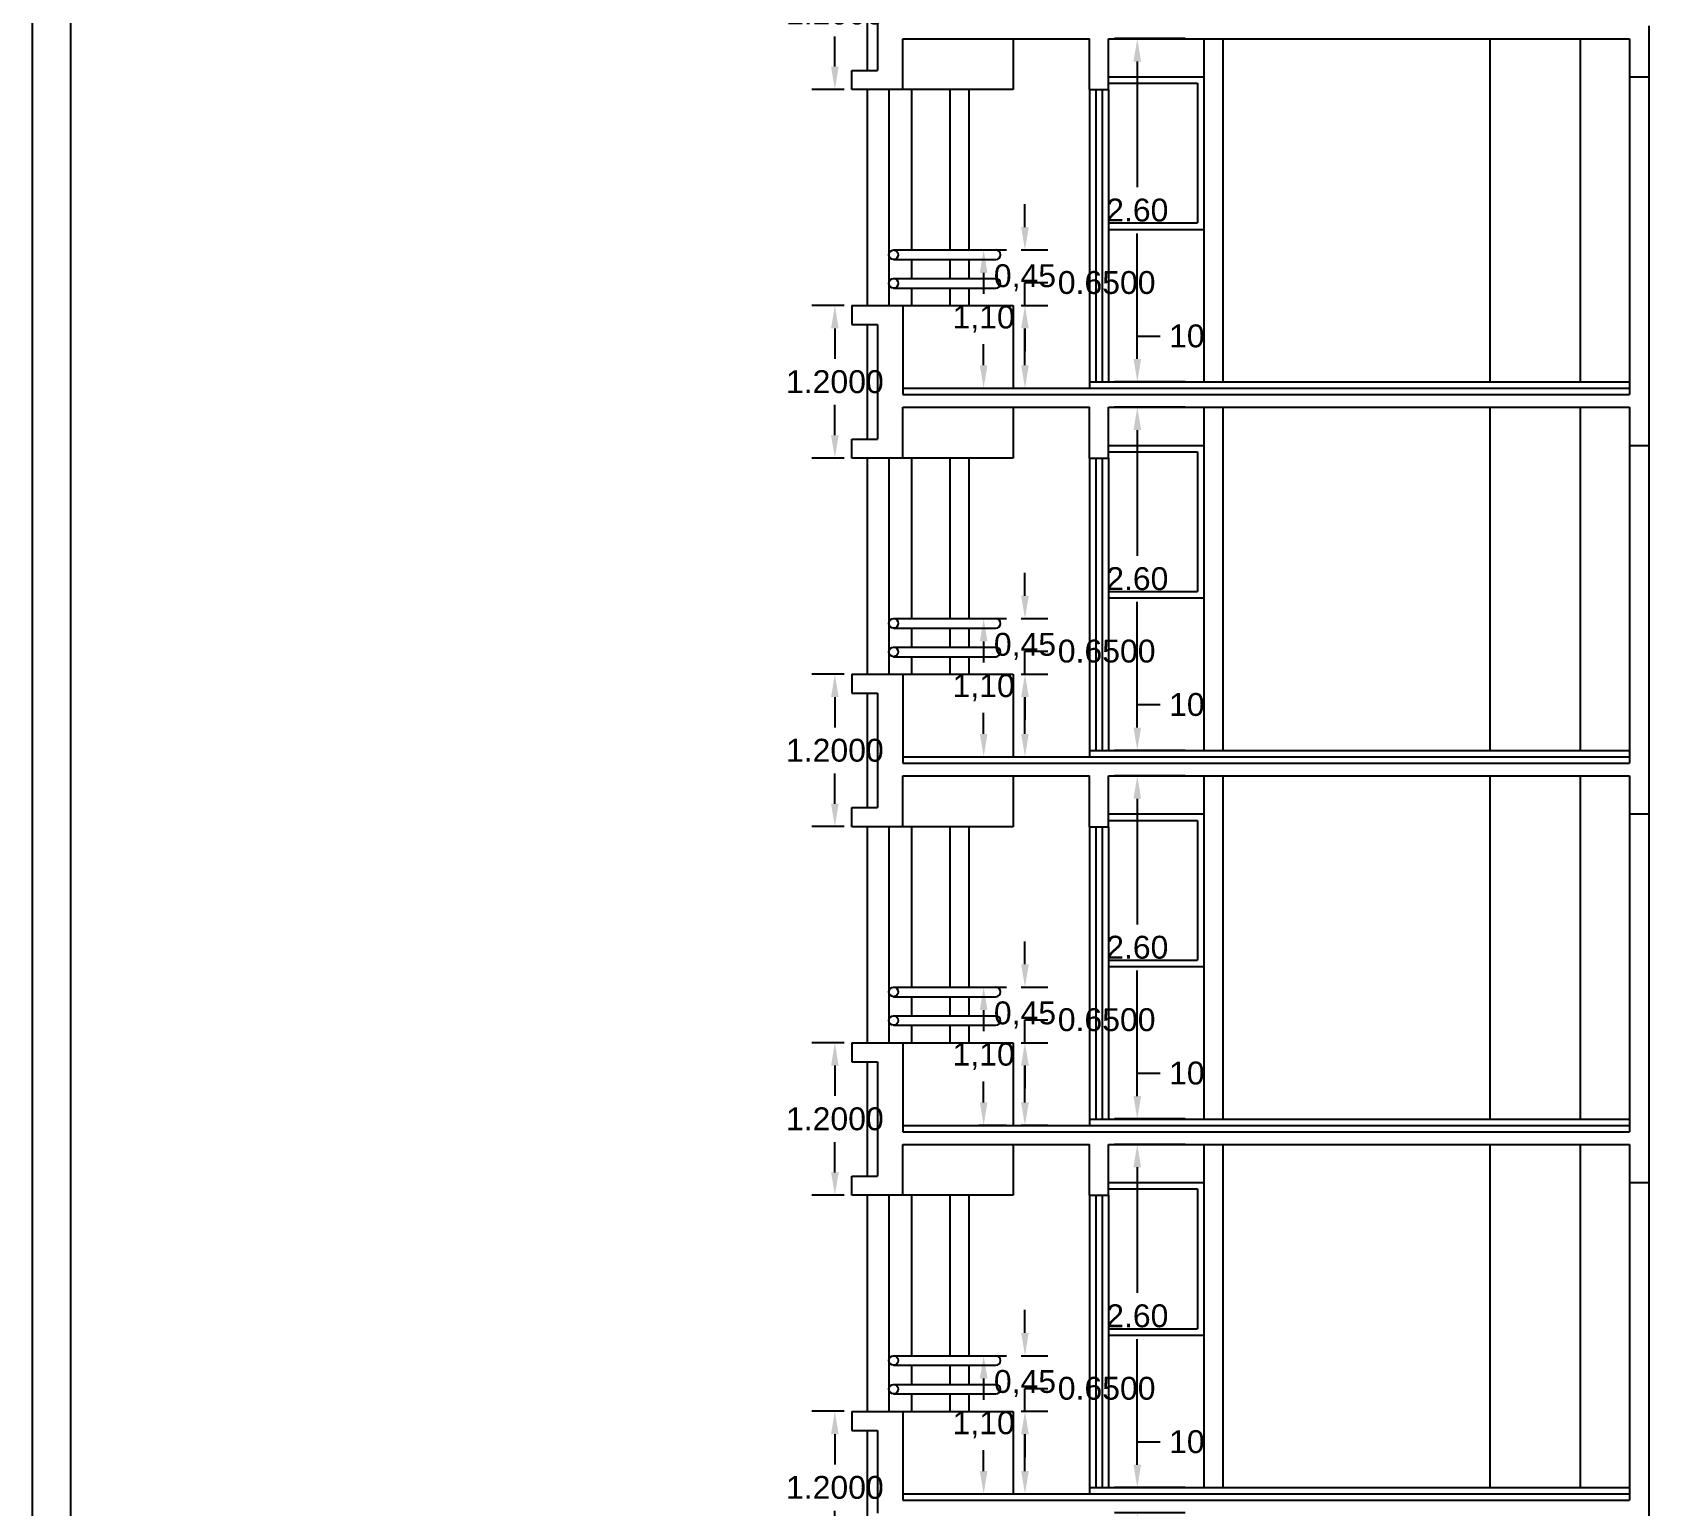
# Model space of a CAD drawing. Header units: millimetres. Extents: x 2200 to 2403, y 2380 to 2511.
# Drawn here: x 2285.21 to 2297.93, y 2475.02 to 2486.62 of the extents above; entities that cross this region are included whole.
import ezdxf

# ---------------------------------------------------------------- set-up
doc = ezdxf.new("R2010")
doc.units = ezdxf.units.MM
doc.styles.get("Standard").update_dxf_attribs({"font": 'arial.ttf'})
doc.dimstyles.get("Standard").update_dxf_attribs({"dimtxt": 0.18, "dimasz": 0.18, "dimexe": 0.18, "dimexo": 0.0625, "dimgap": 0.09, "dimtad": 0, "dimtih": 1, "dimtoh": 1, "dimdec": 4, "dimzin": 0, "dimdsep": 46, "dimtxsty": 'Standard', "dimcen": 0.09, "dimadec": 0, "dimazin": 0, "dimtfac": 1, "dimtdec": 4, "dimtofl": 0, "dimtmove": 0, "dimatfit": 3, "dimfxl": 1, "dimtolj": 1, "dimtzin": 0, "dimarcsym": 0})

# ---------------------------------------------------------------- blocks, each defined once
blk = doc.blocks.new('*D815')
at = {"color": 0, "lineweight": -2, "transparency": 16777216}
for p, q in [((2294.276, 2477.868), (2293.729, 2477.868)), ((2293.909, 2477.688), (2293.909, 2476.699)), ((2293.909, 2475.348), (2293.909, 2476.336)), ((2294.276, 2475.168), (2293.729, 2475.168))]:
    blk.add_line(p, q, dxfattribs=at)
at = {"color": 0, "transparency": 16777216}
for points in [[(2293.879, 2477.688), (2293.939, 2477.688), (2293.909, 2477.868)], [(2293.879, 2475.348), (2293.939, 2475.348), (2293.909, 2475.168)]]:
    blk.add_solid(points, dxfattribs=at)
at = {"layer": 'DEFPOINTS', "color": 0, "transparency": 16777216}
for p in [(2293.909, 2477.868), (2294.338, 2477.868), (2294.338, 2475.168)]:
    blk.add_point(p, dxfattribs=at)
at = {"color": 0, "transparency": 16777216, "insert": (2293.909, 2476.518), "char_height": 0.18, "attachment_point": 5}
blk.add_mtext('\\A1;2.60', dxfattribs=at)
blk = doc.blocks.new('*D816')
at = {"color": 0, "lineweight": -2, "transparency": 16777216}
for p, q in [((2293.909, 2475.348), (2293.909, 2475.528)), ((2293.909, 2475.528), (2294.089, 2475.528)), ((2294.285, 2475.168), (2293.729, 2475.168)), ((2294.285, 2474.968), (2293.729, 2474.968)), ((2293.909, 2474.788), (2293.909, 2474.608))]:
    blk.add_line(p, q, dxfattribs=at)
at = {"color": 0, "transparency": 16777216}
for points in [[(2293.879, 2475.348), (2293.939, 2475.348), (2293.909, 2475.168)], [(2293.879, 2474.788), (2293.939, 2474.788), (2293.909, 2474.968)]]:
    blk.add_solid(points, dxfattribs=at)
at = {"layer": 'DEFPOINTS', "color": 0, "transparency": 16777216}
for p in [(2293.909, 2475.168), (2294.347, 2475.168), (2294.347, 2474.968)]:
    blk.add_point(p, dxfattribs=at)
at = {"color": 0, "transparency": 16777216, "insert": (2294.299, 2475.528), "char_height": 0.18, "attachment_point": 5}
blk.add_mtext('\\A1;10', dxfattribs=at)
blk = doc.blocks.new('*D817')
at = {"color": 0, "lineweight": -2, "transparency": 16777216}
for p, q in [((2294.276, 2480.768), (2293.729, 2480.768)), ((2293.909, 2480.588), (2293.909, 2479.599)), ((2293.909, 2478.248), (2293.909, 2479.236)), ((2294.276, 2478.068), (2293.729, 2478.068))]:
    blk.add_line(p, q, dxfattribs=at)
at = {"color": 0, "transparency": 16777216}
for points in [[(2293.879, 2480.588), (2293.939, 2480.588), (2293.909, 2480.768)], [(2293.879, 2478.248), (2293.939, 2478.248), (2293.909, 2478.068)]]:
    blk.add_solid(points, dxfattribs=at)
at = {"layer": 'DEFPOINTS', "color": 0, "transparency": 16777216}
for p in [(2293.909, 2480.768), (2294.338, 2480.768), (2294.338, 2478.068)]:
    blk.add_point(p, dxfattribs=at)
at = {"color": 0, "transparency": 16777216, "insert": (2293.909, 2479.418), "char_height": 0.18, "attachment_point": 5}
blk.add_mtext('\\A1;2.60', dxfattribs=at)
blk = doc.blocks.new('*D818')
at = {"color": 0, "lineweight": -2, "transparency": 16777216}
for p, q in [((2293.909, 2478.248), (2293.909, 2478.428)), ((2293.909, 2478.428), (2294.089, 2478.428)), ((2294.285, 2478.068), (2293.729, 2478.068)), ((2294.285, 2477.868), (2293.729, 2477.868)), ((2293.909, 2477.688), (2293.909, 2477.508))]:
    blk.add_line(p, q, dxfattribs=at)
at = {"color": 0, "transparency": 16777216}
for points in [[(2293.879, 2478.248), (2293.939, 2478.248), (2293.909, 2478.068)], [(2293.879, 2477.688), (2293.939, 2477.688), (2293.909, 2477.868)]]:
    blk.add_solid(points, dxfattribs=at)
at = {"layer": 'DEFPOINTS', "color": 0, "transparency": 16777216}
for p in [(2293.909, 2478.068), (2294.347, 2478.068), (2294.347, 2477.868)]:
    blk.add_point(p, dxfattribs=at)
at = {"color": 0, "transparency": 16777216, "insert": (2294.299, 2478.428), "char_height": 0.18, "attachment_point": 5}
blk.add_mtext('\\A1;10', dxfattribs=at)
blk = doc.blocks.new('*D819')
at = {"color": 0, "lineweight": -2, "transparency": 16777216}
for p, q in [((2294.276, 2483.668), (2293.729, 2483.668)), ((2293.909, 2483.488), (2293.909, 2482.499)), ((2293.909, 2481.148), (2293.909, 2482.136)), ((2294.276, 2480.968), (2293.729, 2480.968))]:
    blk.add_line(p, q, dxfattribs=at)
at = {"color": 0, "transparency": 16777216}
for points in [[(2293.879, 2483.488), (2293.939, 2483.488), (2293.909, 2483.668)], [(2293.879, 2481.148), (2293.939, 2481.148), (2293.909, 2480.968)]]:
    blk.add_solid(points, dxfattribs=at)
at = {"layer": 'DEFPOINTS', "color": 0, "transparency": 16777216}
for p in [(2293.909, 2483.668), (2294.338, 2483.668), (2294.338, 2480.968)]:
    blk.add_point(p, dxfattribs=at)
at = {"color": 0, "transparency": 16777216, "insert": (2293.909, 2482.318), "char_height": 0.18, "attachment_point": 5}
blk.add_mtext('\\A1;2.60', dxfattribs=at)
blk = doc.blocks.new('*D820')
at = {"color": 0, "lineweight": -2, "transparency": 16777216}
for p, q in [((2293.909, 2481.148), (2293.909, 2481.328)), ((2293.909, 2481.328), (2294.089, 2481.328)), ((2294.285, 2480.968), (2293.729, 2480.968)), ((2294.285, 2480.768), (2293.729, 2480.768)), ((2293.909, 2480.588), (2293.909, 2480.408))]:
    blk.add_line(p, q, dxfattribs=at)
at = {"color": 0, "transparency": 16777216}
for points in [[(2293.879, 2481.148), (2293.939, 2481.148), (2293.909, 2480.968)], [(2293.879, 2480.588), (2293.939, 2480.588), (2293.909, 2480.768)]]:
    blk.add_solid(points, dxfattribs=at)
at = {"layer": 'DEFPOINTS', "color": 0, "transparency": 16777216}
for p in [(2293.909, 2480.968), (2294.347, 2480.968), (2294.347, 2480.768)]:
    blk.add_point(p, dxfattribs=at)
at = {"color": 0, "transparency": 16777216, "insert": (2294.299, 2481.328), "char_height": 0.18, "attachment_point": 5}
blk.add_mtext('\\A1;10', dxfattribs=at)
blk = doc.blocks.new('*D821')
at = {"color": 0, "lineweight": -2, "transparency": 16777216}
for p, q in [((2294.276, 2486.568), (2293.729, 2486.568)), ((2293.909, 2486.388), (2293.909, 2485.399)), ((2293.909, 2484.048), (2293.909, 2485.036)), ((2294.276, 2483.868), (2293.729, 2483.868))]:
    blk.add_line(p, q, dxfattribs=at)
at = {"color": 0, "transparency": 16777216}
for points in [[(2293.879, 2486.388), (2293.939, 2486.388), (2293.909, 2486.568)], [(2293.879, 2484.048), (2293.939, 2484.048), (2293.909, 2483.868)]]:
    blk.add_solid(points, dxfattribs=at)
at = {"layer": 'DEFPOINTS', "color": 0, "transparency": 16777216}
for p in [(2293.909, 2486.568), (2294.338, 2486.568), (2294.338, 2483.868)]:
    blk.add_point(p, dxfattribs=at)
at = {"color": 0, "transparency": 16777216, "insert": (2293.909, 2485.218), "char_height": 0.18, "attachment_point": 5}
blk.add_mtext('\\A1;2.60', dxfattribs=at)
blk = doc.blocks.new('*D822')
at = {"color": 0, "lineweight": -2, "transparency": 16777216}
for p, q in [((2293.909, 2484.048), (2293.909, 2484.228)), ((2293.909, 2484.228), (2294.089, 2484.228)), ((2294.285, 2483.868), (2293.729, 2483.868)), ((2294.285, 2483.668), (2293.729, 2483.668)), ((2293.909, 2483.488), (2293.909, 2483.308))]:
    blk.add_line(p, q, dxfattribs=at)
at = {"color": 0, "transparency": 16777216}
for points in [[(2293.879, 2484.048), (2293.939, 2484.048), (2293.909, 2483.868)], [(2293.879, 2483.488), (2293.939, 2483.488), (2293.909, 2483.668)]]:
    blk.add_solid(points, dxfattribs=at)
at = {"layer": 'DEFPOINTS', "color": 0, "transparency": 16777216}
for p in [(2293.909, 2483.868), (2294.347, 2483.868), (2294.347, 2483.668)]:
    blk.add_point(p, dxfattribs=at)
at = {"color": 0, "transparency": 16777216, "insert": (2294.299, 2484.228), "char_height": 0.18, "attachment_point": 5}
blk.add_mtext('\\A1;10', dxfattribs=at)
blk = doc.blocks.new('*D787')
at = {"color": 0, "lineweight": -2, "transparency": 16777216}
for p, q in [((2293.909, 2486.948), (2293.909, 2487.128)), ((2293.909, 2487.128), (2294.089, 2487.128)), ((2294.285, 2486.768), (2293.729, 2486.768)), ((2294.285, 2486.568), (2293.729, 2486.568)), ((2293.909, 2486.388), (2293.909, 2486.208))]:
    blk.add_line(p, q, dxfattribs=at)
at = {"color": 0, "transparency": 16777216}
for points in [[(2293.879, 2486.948), (2293.939, 2486.948), (2293.909, 2486.768)], [(2293.879, 2486.388), (2293.939, 2486.388), (2293.909, 2486.568)]]:
    blk.add_solid(points, dxfattribs=at)
at = {"layer": 'DEFPOINTS', "color": 0, "transparency": 16777216}
for p in [(2293.909, 2486.768), (2294.347, 2486.768), (2294.347, 2486.568)]:
    blk.add_point(p, dxfattribs=at)
at = {"color": 0, "transparency": 16777216, "insert": (2294.299, 2487.128), "char_height": 0.18, "attachment_point": 5}
blk.add_mtext('\\A1;10', dxfattribs=at)
blk = doc.blocks.new('*D842')
at = {"color": 0, "lineweight": -2, "transparency": 16777216}
for p, q in [((2292.661, 2476.205), (2292.88, 2476.205)), ((2292.7, 2476.025), (2292.7, 2475.859)), ((2292.7, 2475.298), (2292.7, 2475.463)), ((2292.661, 2475.118), (2292.88, 2475.118))]:
    blk.add_line(p, q, dxfattribs=at)
at = {"color": 0, "transparency": 16777216}
for points in [[(2292.67, 2476.025), (2292.73, 2476.025), (2292.7, 2476.205)], [(2292.67, 2475.298), (2292.73, 2475.298), (2292.7, 2475.118)]]:
    blk.add_solid(points, dxfattribs=at)
at = {"layer": 'DEFPOINTS', "color": 0, "transparency": 16777216}
for p in [(2292.599, 2476.205), (2292.7, 2476.205), (2292.599, 2475.118)]:
    blk.add_point(p, dxfattribs=at)
at = {"color": 0, "transparency": 16777216, "insert": (2292.7, 2475.661), "char_height": 0.18, "attachment_point": 5}
blk.add_mtext('\\A1;1,10', dxfattribs=at)
blk = doc.blocks.new('*D843')
at = {"color": 0, "lineweight": -2, "transparency": 16777216}
for p, q in [((2293.025, 2476.385), (2293.025, 2476.565)), ((2292.996, 2476.205), (2293.205, 2476.205)), ((2292.996, 2475.768), (2293.205, 2475.768)), ((2293.025, 2475.588), (2293.025, 2475.408))]:
    blk.add_line(p, q, dxfattribs=at)
at = {"color": 0, "transparency": 16777216}
for points in [[(2292.995, 2476.385), (2293.055, 2476.385), (2293.025, 2476.205)], [(2292.995, 2475.588), (2293.055, 2475.588), (2293.025, 2475.768)]]:
    blk.add_solid(points, dxfattribs=at)
at = {"layer": 'DEFPOINTS', "color": 0, "transparency": 16777216}
for p in [(2292.933, 2476.205), (2293.025, 2476.205), (2292.933, 2475.768)]:
    blk.add_point(p, dxfattribs=at)
at = {"color": 0, "transparency": 16777216, "insert": (2293.025, 2475.986), "char_height": 0.18, "attachment_point": 5}
blk.add_mtext('\\A1;0,45', dxfattribs=at)
blk = doc.blocks.new('*D844')
at = {"color": 0, "lineweight": -2, "transparency": 16777216}
for p, q in [((2293.025, 2475.768), (2293.025, 2475.948)), ((2293.025, 2475.948), (2293.205, 2475.948)), ((2292.996, 2475.768), (2293.205, 2475.768)), ((2293.025, 2475.298), (2293.025, 2475.588)), ((2292.996, 2475.118), (2293.205, 2475.118))]:
    blk.add_line(p, q, dxfattribs=at)
at = {"color": 0, "transparency": 16777216}
for points in [[(2292.995, 2475.588), (2293.055, 2475.588), (2293.025, 2475.768)], [(2292.995, 2475.298), (2293.055, 2475.298), (2293.025, 2475.118)]]:
    blk.add_solid(points, dxfattribs=at)
at = {"layer": 'DEFPOINTS', "color": 0, "transparency": 16777216}
for p in [(2292.933, 2475.768), (2293.025, 2475.768), (2292.933, 2475.118)]:
    blk.add_point(p, dxfattribs=at)
at = {"color": 0, "transparency": 16777216, "insert": (2293.668, 2475.948), "char_height": 0.18, "attachment_point": 5}
blk.add_mtext('\\A1;0.6500', dxfattribs=at)
blk = doc.blocks.new('*D845')
at = {"color": 0, "lineweight": -2, "transparency": 16777216}
for p, q in [((2291.601, 2475.768), (2291.349, 2475.768)), ((2291.529, 2475.588), (2291.529, 2475.349)), ((2291.529, 2474.748), (2291.529, 2474.986)), ((2291.601, 2474.568), (2291.349, 2474.568))]:
    blk.add_line(p, q, dxfattribs=at)
at = {"color": 0, "transparency": 16777216}
for points in [[(2291.499, 2475.588), (2291.559, 2475.588), (2291.529, 2475.768)], [(2291.499, 2474.748), (2291.559, 2474.748), (2291.529, 2474.568)]]:
    blk.add_solid(points, dxfattribs=at)
at = {"layer": 'DEFPOINTS', "color": 0, "transparency": 16777216}
for p in [(2291.529, 2475.768), (2291.663, 2475.768), (2291.663, 2474.568)]:
    blk.add_point(p, dxfattribs=at)
at = {"color": 0, "transparency": 16777216, "insert": (2291.529, 2475.168), "char_height": 0.18, "attachment_point": 5}
blk.add_mtext('\\A1;1.2000', dxfattribs=at)
blk = doc.blocks.new('*D846')
at = {"color": 0, "lineweight": -2, "transparency": 16777216}
for p, q in [((2292.661, 2479.105), (2292.88, 2479.105)), ((2292.7, 2478.925), (2292.7, 2478.759)), ((2292.7, 2478.198), (2292.7, 2478.363)), ((2292.661, 2478.018), (2292.88, 2478.018))]:
    blk.add_line(p, q, dxfattribs=at)
at = {"color": 0, "transparency": 16777216}
for points in [[(2292.67, 2478.925), (2292.73, 2478.925), (2292.7, 2479.105)], [(2292.67, 2478.198), (2292.73, 2478.198), (2292.7, 2478.018)]]:
    blk.add_solid(points, dxfattribs=at)
at = {"layer": 'DEFPOINTS', "color": 0, "transparency": 16777216}
for p in [(2292.599, 2479.105), (2292.7, 2479.105), (2292.599, 2478.018)]:
    blk.add_point(p, dxfattribs=at)
at = {"color": 0, "transparency": 16777216, "insert": (2292.7, 2478.561), "char_height": 0.18, "attachment_point": 5}
blk.add_mtext('\\A1;1,10', dxfattribs=at)
blk = doc.blocks.new('*D847')
at = {"color": 0, "lineweight": -2, "transparency": 16777216}
for p, q in [((2293.025, 2479.285), (2293.025, 2479.465)), ((2292.996, 2479.105), (2293.205, 2479.105)), ((2292.996, 2478.668), (2293.205, 2478.668)), ((2293.025, 2478.488), (2293.025, 2478.308))]:
    blk.add_line(p, q, dxfattribs=at)
at = {"color": 0, "transparency": 16777216}
for points in [[(2292.995, 2479.285), (2293.055, 2479.285), (2293.025, 2479.105)], [(2292.995, 2478.488), (2293.055, 2478.488), (2293.025, 2478.668)]]:
    blk.add_solid(points, dxfattribs=at)
at = {"layer": 'DEFPOINTS', "color": 0, "transparency": 16777216}
for p in [(2292.933, 2479.105), (2293.025, 2479.105), (2292.933, 2478.668)]:
    blk.add_point(p, dxfattribs=at)
at = {"color": 0, "transparency": 16777216, "insert": (2293.025, 2478.886), "char_height": 0.18, "attachment_point": 5}
blk.add_mtext('\\A1;0,45', dxfattribs=at)
blk = doc.blocks.new('*D848')
at = {"color": 0, "lineweight": -2, "transparency": 16777216}
for p, q in [((2293.025, 2478.668), (2293.025, 2478.848)), ((2293.025, 2478.848), (2293.205, 2478.848)), ((2292.996, 2478.668), (2293.205, 2478.668)), ((2293.025, 2478.198), (2293.025, 2478.488)), ((2292.996, 2478.018), (2293.205, 2478.018))]:
    blk.add_line(p, q, dxfattribs=at)
at = {"color": 0, "transparency": 16777216}
for points in [[(2292.995, 2478.488), (2293.055, 2478.488), (2293.025, 2478.668)], [(2292.995, 2478.198), (2293.055, 2478.198), (2293.025, 2478.018)]]:
    blk.add_solid(points, dxfattribs=at)
at = {"layer": 'DEFPOINTS', "color": 0, "transparency": 16777216}
for p in [(2292.933, 2478.668), (2293.025, 2478.668), (2292.933, 2478.018)]:
    blk.add_point(p, dxfattribs=at)
at = {"color": 0, "transparency": 16777216, "insert": (2293.668, 2478.848), "char_height": 0.18, "attachment_point": 5}
blk.add_mtext('\\A1;0.6500', dxfattribs=at)
blk = doc.blocks.new('*D823')
at = {"color": 0, "lineweight": -2, "transparency": 16777216}
for p, q in [((2291.601, 2478.668), (2291.349, 2478.668)), ((2291.529, 2478.488), (2291.529, 2478.249)), ((2291.529, 2477.648), (2291.529, 2477.886)), ((2291.601, 2477.468), (2291.349, 2477.468))]:
    blk.add_line(p, q, dxfattribs=at)
at = {"color": 0, "transparency": 16777216}
for points in [[(2291.499, 2478.488), (2291.559, 2478.488), (2291.529, 2478.668)], [(2291.499, 2477.648), (2291.559, 2477.648), (2291.529, 2477.468)]]:
    blk.add_solid(points, dxfattribs=at)
at = {"layer": 'DEFPOINTS', "color": 0, "transparency": 16777216}
for p in [(2291.529, 2478.668), (2291.663, 2478.668), (2291.663, 2477.468)]:
    blk.add_point(p, dxfattribs=at)
at = {"color": 0, "transparency": 16777216, "insert": (2291.529, 2478.068), "char_height": 0.18, "attachment_point": 5}
blk.add_mtext('\\A1;1.2000', dxfattribs=at)
blk = doc.blocks.new('*D824')
at = {"color": 0, "lineweight": -2, "transparency": 16777216}
for p, q in [((2292.661, 2482.005), (2292.88, 2482.005)), ((2292.7, 2481.825), (2292.7, 2481.659)), ((2292.7, 2481.098), (2292.7, 2481.263)), ((2292.661, 2480.918), (2292.88, 2480.918))]:
    blk.add_line(p, q, dxfattribs=at)
at = {"color": 0, "transparency": 16777216}
for points in [[(2292.67, 2481.825), (2292.73, 2481.825), (2292.7, 2482.005)], [(2292.67, 2481.098), (2292.73, 2481.098), (2292.7, 2480.918)]]:
    blk.add_solid(points, dxfattribs=at)
at = {"layer": 'DEFPOINTS', "color": 0, "transparency": 16777216}
for p in [(2292.599, 2482.005), (2292.7, 2482.005), (2292.599, 2480.918)]:
    blk.add_point(p, dxfattribs=at)
at = {"color": 0, "transparency": 16777216, "insert": (2292.7, 2481.461), "char_height": 0.18, "attachment_point": 5}
blk.add_mtext('\\A1;1,10', dxfattribs=at)
blk = doc.blocks.new('*D825')
at = {"color": 0, "lineweight": -2, "transparency": 16777216}
for p, q in [((2293.025, 2482.185), (2293.025, 2482.365)), ((2292.996, 2482.005), (2293.205, 2482.005)), ((2292.996, 2481.568), (2293.205, 2481.568)), ((2293.025, 2481.388), (2293.025, 2481.208))]:
    blk.add_line(p, q, dxfattribs=at)
at = {"color": 0, "transparency": 16777216}
for points in [[(2292.995, 2482.185), (2293.055, 2482.185), (2293.025, 2482.005)], [(2292.995, 2481.388), (2293.055, 2481.388), (2293.025, 2481.568)]]:
    blk.add_solid(points, dxfattribs=at)
at = {"layer": 'DEFPOINTS', "color": 0, "transparency": 16777216}
for p in [(2292.933, 2482.005), (2293.025, 2482.005), (2292.933, 2481.568)]:
    blk.add_point(p, dxfattribs=at)
at = {"color": 0, "transparency": 16777216, "insert": (2293.025, 2481.786), "char_height": 0.18, "attachment_point": 5}
blk.add_mtext('\\A1;0,45', dxfattribs=at)
blk = doc.blocks.new('*D826')
at = {"color": 0, "lineweight": -2, "transparency": 16777216}
for p, q in [((2293.025, 2481.568), (2293.025, 2481.748)), ((2293.025, 2481.748), (2293.205, 2481.748)), ((2292.996, 2481.568), (2293.205, 2481.568)), ((2293.025, 2481.098), (2293.025, 2481.388)), ((2292.996, 2480.918), (2293.205, 2480.918))]:
    blk.add_line(p, q, dxfattribs=at)
at = {"color": 0, "transparency": 16777216}
for points in [[(2292.995, 2481.388), (2293.055, 2481.388), (2293.025, 2481.568)], [(2292.995, 2481.098), (2293.055, 2481.098), (2293.025, 2480.918)]]:
    blk.add_solid(points, dxfattribs=at)
at = {"layer": 'DEFPOINTS', "color": 0, "transparency": 16777216}
for p in [(2292.933, 2481.568), (2293.025, 2481.568), (2292.933, 2480.918)]:
    blk.add_point(p, dxfattribs=at)
at = {"color": 0, "transparency": 16777216, "insert": (2293.668, 2481.748), "char_height": 0.18, "attachment_point": 5}
blk.add_mtext('\\A1;0.6500', dxfattribs=at)
blk = doc.blocks.new('*D827')
at = {"color": 0, "lineweight": -2, "transparency": 16777216}
for p, q in [((2291.601, 2481.568), (2291.349, 2481.568)), ((2291.529, 2481.388), (2291.529, 2481.149)), ((2291.529, 2480.548), (2291.529, 2480.786)), ((2291.601, 2480.368), (2291.349, 2480.368))]:
    blk.add_line(p, q, dxfattribs=at)
at = {"color": 0, "transparency": 16777216}
for points in [[(2291.499, 2481.388), (2291.559, 2481.388), (2291.529, 2481.568)], [(2291.499, 2480.548), (2291.559, 2480.548), (2291.529, 2480.368)]]:
    blk.add_solid(points, dxfattribs=at)
at = {"layer": 'DEFPOINTS', "color": 0, "transparency": 16777216}
for p in [(2291.529, 2481.568), (2291.663, 2481.568), (2291.663, 2480.368)]:
    blk.add_point(p, dxfattribs=at)
at = {"color": 0, "transparency": 16777216, "insert": (2291.529, 2480.968), "char_height": 0.18, "attachment_point": 5}
blk.add_mtext('\\A1;1.2000', dxfattribs=at)
blk = doc.blocks.new('*D828')
at = {"color": 0, "lineweight": -2, "transparency": 16777216}
for p, q in [((2292.661, 2484.905), (2292.88, 2484.905)), ((2292.7, 2484.725), (2292.7, 2484.559)), ((2292.7, 2483.998), (2292.7, 2484.163)), ((2292.661, 2483.818), (2292.88, 2483.818))]:
    blk.add_line(p, q, dxfattribs=at)
at = {"color": 0, "transparency": 16777216}
for points in [[(2292.67, 2484.725), (2292.73, 2484.725), (2292.7, 2484.905)], [(2292.67, 2483.998), (2292.73, 2483.998), (2292.7, 2483.818)]]:
    blk.add_solid(points, dxfattribs=at)
at = {"layer": 'DEFPOINTS', "color": 0, "transparency": 16777216}
for p in [(2292.599, 2484.905), (2292.7, 2484.905), (2292.599, 2483.818)]:
    blk.add_point(p, dxfattribs=at)
at = {"color": 0, "transparency": 16777216, "insert": (2292.7, 2484.361), "char_height": 0.18, "attachment_point": 5}
blk.add_mtext('\\A1;1,10', dxfattribs=at)
blk = doc.blocks.new('*D829')
at = {"color": 0, "lineweight": -2, "transparency": 16777216}
for p, q in [((2293.025, 2485.085), (2293.025, 2485.265)), ((2292.996, 2484.905), (2293.205, 2484.905)), ((2292.996, 2484.468), (2293.205, 2484.468)), ((2293.025, 2484.288), (2293.025, 2484.108))]:
    blk.add_line(p, q, dxfattribs=at)
at = {"color": 0, "transparency": 16777216}
for points in [[(2292.995, 2485.085), (2293.055, 2485.085), (2293.025, 2484.905)], [(2292.995, 2484.288), (2293.055, 2484.288), (2293.025, 2484.468)]]:
    blk.add_solid(points, dxfattribs=at)
at = {"layer": 'DEFPOINTS', "color": 0, "transparency": 16777216}
for p in [(2292.933, 2484.905), (2293.025, 2484.905), (2292.933, 2484.468)]:
    blk.add_point(p, dxfattribs=at)
at = {"color": 0, "transparency": 16777216, "insert": (2293.025, 2484.686), "char_height": 0.18, "attachment_point": 5}
blk.add_mtext('\\A1;0,45', dxfattribs=at)
blk = doc.blocks.new('*D830')
at = {"color": 0, "lineweight": -2, "transparency": 16777216}
for p, q in [((2293.025, 2484.468), (2293.025, 2484.648)), ((2293.025, 2484.648), (2293.205, 2484.648)), ((2292.996, 2484.468), (2293.205, 2484.468)), ((2293.025, 2483.998), (2293.025, 2484.288)), ((2292.996, 2483.818), (2293.205, 2483.818))]:
    blk.add_line(p, q, dxfattribs=at)
at = {"color": 0, "transparency": 16777216}
for points in [[(2292.995, 2484.288), (2293.055, 2484.288), (2293.025, 2484.468)], [(2292.995, 2483.998), (2293.055, 2483.998), (2293.025, 2483.818)]]:
    blk.add_solid(points, dxfattribs=at)
at = {"layer": 'DEFPOINTS', "color": 0, "transparency": 16777216}
for p in [(2292.933, 2484.468), (2293.025, 2484.468), (2292.933, 2483.818)]:
    blk.add_point(p, dxfattribs=at)
at = {"color": 0, "transparency": 16777216, "insert": (2293.668, 2484.648), "char_height": 0.18, "attachment_point": 5}
blk.add_mtext('\\A1;0.6500', dxfattribs=at)
blk = doc.blocks.new('*D831')
at = {"color": 0, "lineweight": -2, "transparency": 16777216}
for p, q in [((2291.601, 2484.468), (2291.349, 2484.468)), ((2291.529, 2484.288), (2291.529, 2484.049)), ((2291.529, 2483.448), (2291.529, 2483.686)), ((2291.601, 2483.268), (2291.349, 2483.268))]:
    blk.add_line(p, q, dxfattribs=at)
at = {"color": 0, "transparency": 16777216}
for points in [[(2291.499, 2484.288), (2291.559, 2484.288), (2291.529, 2484.468)], [(2291.499, 2483.448), (2291.559, 2483.448), (2291.529, 2483.268)]]:
    blk.add_solid(points, dxfattribs=at)
at = {"layer": 'DEFPOINTS', "color": 0, "transparency": 16777216}
for p in [(2291.529, 2484.468), (2291.663, 2484.468), (2291.663, 2483.268)]:
    blk.add_point(p, dxfattribs=at)
at = {"color": 0, "transparency": 16777216, "insert": (2291.529, 2483.868), "char_height": 0.18, "attachment_point": 5}
blk.add_mtext('\\A1;1.2000', dxfattribs=at)
blk = doc.blocks.new('*D835')
at = {"color": 0, "lineweight": -2, "transparency": 16777216}
for p, q in [((2291.601, 2487.368), (2291.349, 2487.368)), ((2291.529, 2487.188), (2291.529, 2486.949)), ((2291.529, 2486.348), (2291.529, 2486.586)), ((2291.601, 2486.168), (2291.349, 2486.168))]:
    blk.add_line(p, q, dxfattribs=at)
at = {"color": 0, "transparency": 16777216}
for points in [[(2291.499, 2487.188), (2291.559, 2487.188), (2291.529, 2487.368)], [(2291.499, 2486.348), (2291.559, 2486.348), (2291.529, 2486.168)]]:
    blk.add_solid(points, dxfattribs=at)
at = {"layer": 'DEFPOINTS', "color": 0, "transparency": 16777216}
for p in [(2291.529, 2487.368), (2291.663, 2487.368), (2291.663, 2486.168)]:
    blk.add_point(p, dxfattribs=at)
at = {"color": 0, "transparency": 16777216, "insert": (2291.529, 2486.768), "char_height": 0.18, "attachment_point": 5}
blk.add_mtext('\\A1;1.2000', dxfattribs=at)

msp = doc.modelspace()

# ---------------------------------------------------------------- linework, layer by layer
at = {"color": 1}
for p, q in [((2285.2134, 2511.06758), (2285.2134, 2459.71758)), ((2291.7834, 2487.21758), (2291.7834, 2486.31758)), ((2294.4334, 2486.56758), (2294.4334, 2483.86758)), ((2294.5834, 2486.56758), (2294.5834, 2483.86758)), ((2296.6834, 2486.56758), (2296.6834, 2483.86758)), ((2297.3934, 2486.56758), (2297.3934, 2483.86758)), ((2292.4334, 2486.16758), (2292.4334, 2484.90508)), ((2292.5834, 2486.16758), (2292.5834, 2484.90508)), ((2293.5834, 2486.16758), (2293.5834, 2483.86758)), ((2293.6334, 2486.16758), (2293.6334, 2483.86758)), ((2292.4334, 2484.83008), (2292.4334, 2484.68008)), ((2292.5834, 2484.83008), (2292.5834, 2484.68008)), ((2292.4334, 2484.60508), (2292.4334, 2484.46758)), ((2292.5834, 2484.60508), (2292.5834, 2484.46758)), ((2291.7834, 2484.31758), (2291.7834, 2483.41758)), ((2294.4334, 2483.66758), (2294.4334, 2480.96758)), ((2294.5834, 2483.66758), (2294.5834, 2480.96758)), ((2296.6834, 2483.66758), (2296.6834, 2480.96758)), ((2297.3934, 2483.66758), (2297.3934, 2480.96758)), ((2292.4334, 2483.26758), (2292.4334, 2482.00508)), ((2292.5834, 2483.26758), (2292.5834, 2482.00508)), ((2293.5834, 2483.26758), (2293.5834, 2480.96758)), ((2293.6334, 2483.26758), (2293.6334, 2480.96758)), ((2292.4334, 2481.93008), (2292.4334, 2481.78008)), ((2292.5834, 2481.93008), (2292.5834, 2481.78008)), ((2292.4334, 2481.70508), (2292.4334, 2481.56758)), ((2292.5834, 2481.70508), (2292.5834, 2481.56758)), ((2291.7834, 2481.41758), (2291.7834, 2480.51758)), ((2294.4334, 2480.76758), (2294.4334, 2478.06758)), ((2294.5834, 2480.76758), (2294.5834, 2478.06758)), ((2296.6834, 2480.76758), (2296.6834, 2478.06758)), ((2297.3934, 2480.76758), (2297.3934, 2478.06758)), ((2292.4334, 2480.36758), (2292.4334, 2479.10508)), ((2292.5834, 2480.36758), (2292.5834, 2479.10508)), ((2293.5834, 2480.36758), (2293.5834, 2478.06758)), ((2293.6334, 2480.36758), (2293.6334, 2478.06758)), ((2292.4334, 2479.03008), (2292.4334, 2478.88008)), ((2292.5834, 2479.03008), (2292.5834, 2478.88008)), ((2292.4334, 2478.80508), (2292.4334, 2478.66758)), ((2292.5834, 2478.80508), (2292.5834, 2478.66758)), ((2291.7834, 2478.51758), (2291.7834, 2477.61758)), ((2294.4334, 2477.86758), (2294.4334, 2475.16758)), ((2294.5834, 2477.86758), (2294.5834, 2475.16758)), ((2296.6834, 2477.86758), (2296.6834, 2475.16758)), ((2297.3934, 2477.86758), (2297.3934, 2475.16758)), ((2292.4334, 2477.46758), (2292.4334, 2476.20508)), ((2292.5834, 2477.46758), (2292.5834, 2476.20508)), ((2293.5834, 2477.46758), (2293.5834, 2475.16758)), ((2293.6334, 2477.46758), (2293.6334, 2475.16758)), ((2292.4334, 2476.13008), (2292.4334, 2475.98008)), ((2292.5834, 2476.13008), (2292.5834, 2475.98008)), ((2292.4334, 2475.90508), (2292.4334, 2475.76758)), ((2292.5834, 2475.90508), (2292.5834, 2475.76758)), ((2291.7834, 2475.61758), (2291.7834, 2474.71758))]:
    msp.add_line(p, q, dxfattribs=at)
for p, q in [((2285.5134, 2510.76758), (2285.5134, 2460.31758)), ((2291.8634, 2487.21758), (2291.8634, 2486.56758)), ((2297.9334, 2486.66758), (2297.9334, 2483.76758)), ((2291.8634, 2486.56758), (2291.8634, 2486.31758)), ((2292.0634, 2486.56758), (2293.5334, 2486.56758)), ((2292.0634, 2486.16758), (2292.0634, 2486.56758)), ((2293.5334, 2486.16758), (2293.5334, 2486.56758)), ((2293.6834, 2486.56758), (2297.7834, 2486.56758)), ((2293.6834, 2486.16758), (2293.6834, 2486.56758)), ((2297.7834, 2486.56758), (2297.7834, 2483.76758)), ((2291.6634, 2486.31758), (2291.8634, 2486.31758)), ((2291.6634, 2486.16758), (2291.6634, 2486.31758)), ((2297.7834, 2486.26758), (2297.9334, 2486.26758)), ((2292.0634, 2486.16758), (2291.6634, 2486.16758)), ((2293.5334, 2486.16758), (2293.6834, 2486.16758)), ((2291.6634, 2484.46758), (2292.0634, 2484.46758)), ((2291.6634, 2484.46758), (2291.6634, 2484.31758)), ((2292.0634, 2484.46758), (2292.0634, 2483.76758)), ((2291.6634, 2484.31758), (2291.8634, 2484.31758)), ((2291.8634, 2484.31758), (2291.8634, 2483.66758)), ((2292.0634, 2483.76758), (2297.7834, 2483.76758)), ((2297.9334, 2483.76758), (2297.9334, 2480.86758)), ((2291.8634, 2483.66758), (2291.8634, 2483.41758)), ((2292.0634, 2483.66758), (2293.5334, 2483.66758)), ((2292.0634, 2483.26758), (2292.0634, 2483.66758)), ((2293.5334, 2483.26758), (2293.5334, 2483.66758)), ((2293.6834, 2483.66758), (2297.7834, 2483.66758)), ((2293.6834, 2483.26758), (2293.6834, 2483.66758)), ((2297.7834, 2483.66758), (2297.7834, 2480.86758)), ((2291.6634, 2483.41758), (2291.8634, 2483.41758)), ((2291.6634, 2483.26758), (2291.6634, 2483.41758)), ((2297.7834, 2483.36758), (2297.9334, 2483.36758)), ((2292.0634, 2483.26758), (2291.6634, 2483.26758)), ((2293.5334, 2483.26758), (2293.6834, 2483.26758)), ((2291.6634, 2481.56758), (2292.0634, 2481.56758)), ((2291.6634, 2481.56758), (2291.6634, 2481.41758)), ((2292.0634, 2481.56758), (2292.0634, 2480.86758)), ((2291.6634, 2481.41758), (2291.8634, 2481.41758)), ((2291.8634, 2481.41758), (2291.8634, 2480.76758)), ((2292.0634, 2480.86758), (2297.7834, 2480.86758)), ((2297.9334, 2480.86758), (2297.9334, 2477.96758)), ((2291.8634, 2480.76758), (2291.8634, 2480.51758)), ((2292.0634, 2480.76758), (2293.5334, 2480.76758)), ((2292.0634, 2480.36758), (2292.0634, 2480.76758)), ((2293.5334, 2480.36758), (2293.5334, 2480.76758)), ((2293.6834, 2480.76758), (2297.7834, 2480.76758)), ((2293.6834, 2480.36758), (2293.6834, 2480.76758)), ((2297.7834, 2480.76758), (2297.7834, 2477.96758)), ((2291.6634, 2480.51758), (2291.8634, 2480.51758)), ((2291.6634, 2480.36758), (2291.6634, 2480.51758)), ((2297.7834, 2480.46758), (2297.9334, 2480.46758)), ((2292.0634, 2480.36758), (2291.6634, 2480.36758)), ((2293.5334, 2480.36758), (2293.6834, 2480.36758)), ((2291.6634, 2478.66758), (2292.0634, 2478.66758)), ((2291.6634, 2478.66758), (2291.6634, 2478.51758)), ((2292.0634, 2478.66758), (2292.0634, 2477.96758)), ((2291.6634, 2478.51758), (2291.8634, 2478.51758)), ((2291.8634, 2478.51758), (2291.8634, 2477.86758)), ((2291.8634, 2477.86758), (2291.8634, 2477.61758)), ((2292.0634, 2477.96758), (2297.7834, 2477.96758)), ((2292.0634, 2477.86758), (2293.5334, 2477.86758)), ((2292.0634, 2477.46758), (2292.0634, 2477.86758)), ((2293.5334, 2477.46758), (2293.5334, 2477.86758)), ((2293.6834, 2477.86758), (2297.7834, 2477.86758)), ((2293.6834, 2477.46758), (2293.6834, 2477.86758)), ((2297.7834, 2477.86758), (2297.7834, 2475.06758)), ((2297.9334, 2477.96758), (2297.9334, 2475.06758)), ((2291.6634, 2477.61758), (2291.8634, 2477.61758)), ((2291.6634, 2477.46758), (2291.6634, 2477.61758)), ((2297.7834, 2477.56758), (2297.9334, 2477.56758)), ((2292.0634, 2477.46758), (2291.6634, 2477.46758)), ((2293.5334, 2477.46758), (2293.6834, 2477.46758)), ((2291.6634, 2475.76758), (2292.0634, 2475.76758)), ((2291.6634, 2475.76758), (2291.6634, 2475.61758)), ((2292.0634, 2475.76758), (2292.0634, 2475.06758)), ((2291.6634, 2475.61758), (2291.8634, 2475.61758)), ((2291.8634, 2475.61758), (2291.8634, 2474.96758)), ((2292.0634, 2475.06758), (2297.7834, 2475.06758)), ((2297.9334, 2475.06758), (2297.9334, 2472.16758))]:
    msp.add_line(p, q)
at = {"color": 2}
for p, q in [((2292.9334, 2486.56758), (2292.9334, 2486.16758)), ((2292.9334, 2486.16758), (2292.0634, 2486.16758)), ((2292.0634, 2484.46758), (2292.9334, 2484.46758)), ((2292.9334, 2484.46758), (2292.9334, 2483.81758)), ((2293.5334, 2483.86758), (2293.5334, 2483.81758)), ((2292.9334, 2483.66758), (2292.9334, 2483.26758)), ((2292.9334, 2483.26758), (2292.0634, 2483.26758)), ((2292.0634, 2481.56758), (2292.9334, 2481.56758)), ((2292.9334, 2481.56758), (2292.9334, 2480.91758)), ((2293.5334, 2480.96758), (2293.5334, 2480.91758)), ((2292.9334, 2480.76758), (2292.9334, 2480.36758)), ((2292.9334, 2480.36758), (2292.0634, 2480.36758)), ((2292.0634, 2478.66758), (2292.9334, 2478.66758)), ((2292.9334, 2478.66758), (2292.9334, 2478.01758)), ((2293.5334, 2478.06758), (2293.5334, 2478.01758)), ((2292.9334, 2477.86758), (2292.9334, 2477.46758)), ((2292.9334, 2477.46758), (2292.0634, 2477.46758)), ((2292.0634, 2475.76758), (2292.9334, 2475.76758)), ((2292.9334, 2475.76758), (2292.9334, 2475.11758)), ((2293.5334, 2475.16758), (2293.5334, 2475.11758))]:
    msp.add_line(p, q, dxfattribs=at)
at = {"color": 4}
for p, q in [((2293.6834, 2486.26758), (2294.4334, 2486.26758)), ((2291.7834, 2486.16758), (2291.7834, 2484.46758)), ((2291.9534, 2486.16758), (2291.9534, 2484.46758)), ((2292.1334, 2486.16758), (2292.1334, 2484.90508)), ((2293.5334, 2486.16758), (2293.5334, 2483.86758)), ((2293.6834, 2486.21758), (2294.3834, 2486.21758)), ((2293.6834, 2486.16758), (2293.6834, 2483.86758)), ((2294.3834, 2486.21758), (2294.3834, 2485.11758)), ((2293.6834, 2485.11758), (2294.3834, 2485.11758)), ((2293.6834, 2485.06758), (2294.4334, 2485.06758)), ((2291.9909, 2484.90508), (2292.7959, 2484.90508)), ((2291.9909, 2484.83008), (2292.7959, 2484.83008)), ((2292.1334, 2484.83008), (2292.1334, 2484.68008)), ((2291.9909, 2484.68008), (2292.7959, 2484.68008)), ((2291.9909, 2484.60508), (2292.7959, 2484.60508)), ((2292.1334, 2484.60508), (2292.1334, 2484.46758)), ((2293.5334, 2483.86758), (2297.7834, 2483.86758)), ((2292.0634, 2483.81758), (2297.7834, 2483.81758)), ((2293.6834, 2483.36758), (2294.4334, 2483.36758)), ((2291.7834, 2483.26758), (2291.7834, 2481.56758)), ((2291.9534, 2483.26758), (2291.9534, 2481.56758)), ((2292.1334, 2483.26758), (2292.1334, 2482.00508)), ((2293.5334, 2483.26758), (2293.5334, 2480.96758)), ((2293.6834, 2483.31758), (2294.3834, 2483.31758)), ((2293.6834, 2483.26758), (2293.6834, 2480.96758)), ((2294.3834, 2483.31758), (2294.3834, 2482.21758)), ((2293.6834, 2482.21758), (2294.3834, 2482.21758)), ((2293.6834, 2482.16758), (2294.4334, 2482.16758)), ((2291.9909, 2482.00508), (2292.7959, 2482.00508)), ((2291.9909, 2481.93008), (2292.7959, 2481.93008)), ((2292.1334, 2481.93008), (2292.1334, 2481.78008)), ((2291.9909, 2481.78008), (2292.7959, 2481.78008)), ((2291.9909, 2481.70508), (2292.7959, 2481.70508)), ((2292.1334, 2481.70508), (2292.1334, 2481.56758)), ((2292.0634, 2480.91758), (2297.7834, 2480.91758)), ((2293.5334, 2480.96758), (2297.7834, 2480.96758)), ((2293.6834, 2480.46758), (2294.4334, 2480.46758)), ((2293.6834, 2480.41758), (2294.3834, 2480.41758)), ((2294.3834, 2480.41758), (2294.3834, 2479.31758)), ((2291.7834, 2480.36758), (2291.7834, 2478.66758)), ((2291.9534, 2480.36758), (2291.9534, 2478.66758)), ((2292.1334, 2480.36758), (2292.1334, 2479.10508)), ((2293.5334, 2480.36758), (2293.5334, 2478.06758)), ((2293.6834, 2480.36758), (2293.6834, 2478.06758)), ((2293.6834, 2479.31758), (2294.3834, 2479.31758)), ((2293.6834, 2479.26758), (2294.4334, 2479.26758)), ((2291.9909, 2479.10508), (2292.7959, 2479.10508)), ((2291.9909, 2479.03008), (2292.7959, 2479.03008)), ((2292.1334, 2479.03008), (2292.1334, 2478.88008)), ((2291.9909, 2478.88008), (2292.7959, 2478.88008)), ((2291.9909, 2478.80508), (2292.7959, 2478.80508)), ((2292.1334, 2478.80508), (2292.1334, 2478.66758)), ((2292.0634, 2478.01758), (2297.7834, 2478.01758)), ((2293.5334, 2478.06758), (2297.7834, 2478.06758)), ((2293.6834, 2477.56758), (2294.4334, 2477.56758)), ((2293.6834, 2477.51758), (2294.3834, 2477.51758)), ((2294.3834, 2477.51758), (2294.3834, 2476.41758)), ((2291.7834, 2477.46758), (2291.7834, 2475.76758)), ((2291.9534, 2477.46758), (2291.9534, 2475.76758)), ((2292.1334, 2477.46758), (2292.1334, 2476.20508)), ((2293.5334, 2477.46758), (2293.5334, 2475.16758)), ((2293.6834, 2477.46758), (2293.6834, 2475.16758)), ((2293.6834, 2476.41758), (2294.3834, 2476.41758)), ((2293.6834, 2476.36758), (2294.4334, 2476.36758)), ((2291.9909, 2476.20508), (2292.7959, 2476.20508)), ((2291.9909, 2476.13008), (2292.7959, 2476.13008)), ((2292.1334, 2476.13008), (2292.1334, 2475.98008)), ((2291.9909, 2475.98008), (2292.7959, 2475.98008)), ((2291.9909, 2475.90508), (2292.7959, 2475.90508)), ((2292.1334, 2475.90508), (2292.1334, 2475.76758)), ((2292.0634, 2475.11758), (2297.7834, 2475.11758)), ((2293.5334, 2475.16758), (2297.7834, 2475.16758))]:
    msp.add_line(p, q, dxfattribs=at)
for centre in [(2291.9909, 2484.86758), (2291.9909, 2484.64258), (2291.9909, 2481.96758), (2291.9909, 2481.74258), (2291.9909, 2479.06758), (2291.9909, 2478.84258), (2291.9909, 2476.16758), (2291.9909, 2475.94258)]:
    msp.add_circle(centre, 0.0375, dxfattribs=at)
for centre in [(2292.7959, 2484.86758), (2292.7959, 2484.64258), (2292.7959, 2481.96758), (2292.7959, 2481.74258), (2292.7959, 2479.06758), (2292.7959, 2478.84258), (2292.7959, 2476.16758), (2292.7959, 2475.94258)]:
    msp.add_arc(centre, 0.0375, 270, 90, dxfattribs=at)

# ---------------------------------------------------------------- dimensions: what is measured, and where the dimension line sits
for p1, p2, distance, picture, middle in [((2291.6634, 2486.16758), (2291.6634, 2487.36758), 0.13403, '*D835', (2291.52937, 2486.76758)), ((2292.9334, 2483.81758), (2292.9334, 2484.46758), -0.09176, '*D830', (2293.66848, 2484.64758)), ((2291.6634, 2483.26758), (2291.6634, 2484.46758), 0.13403, '*D831', (2291.52937, 2483.86758)), ((2292.9334, 2480.91758), (2292.9334, 2481.56758), -0.09176, '*D826', (2293.66848, 2481.74758)), ((2291.6634, 2480.36758), (2291.6634, 2481.56758), 0.13403, '*D827', (2291.52937, 2480.96758)), ((2292.9334, 2478.01758), (2292.9334, 2478.66758), -0.09176, '*D848', (2293.66848, 2478.84758)), ((2291.6634, 2477.46758), (2291.6634, 2478.66758), 0.13403, '*D823', (2291.52937, 2478.06758)), ((2292.9334, 2475.11758), (2292.9334, 2475.76758), -0.09176, '*D844', (2293.66848, 2475.94758)), ((2291.6634, 2474.56758), (2291.6634, 2475.76758), 0.13403, '*D845', (2291.52937, 2475.16758))]:
    dim = msp.add_aligned_dim(p1=p1, p2=p2, distance=distance, dimstyle='Standard')
    dim.commit()
    dim.dimension.update_dxf_attribs({"geometry": picture, "text_midpoint": middle})
at = {"color": 1}
for p1, p2, distance, text, picture, middle in [((2294.34717, 2486.56758), (2294.34717, 2486.76758), 0.43808, '10', '*D787', (2294.29924, 2487.12758)), ((2294.33823, 2483.86758), (2294.33823, 2486.56758), 0.42914, '2.60', '*D821', (2293.90909, 2485.21758)), ((2294.34717, 2483.66758), (2294.34717, 2483.86758), 0.43808, '10', '*D822', (2294.29924, 2484.22758)), ((2294.33823, 2480.96758), (2294.33823, 2483.66758), 0.42914, '2.60', '*D819', (2293.90909, 2482.31758)), ((2294.34717, 2480.76758), (2294.34717, 2480.96758), 0.43808, '10', '*D820', (2294.29924, 2481.32758)), ((2294.33823, 2478.06758), (2294.33823, 2480.76758), 0.42914, '2.60', '*D817', (2293.90909, 2479.41758)), ((2294.34717, 2477.86758), (2294.34717, 2478.06758), 0.43808, '10', '*D818', (2294.29924, 2478.42758)), ((2294.33823, 2475.16758), (2294.33823, 2477.86758), 0.42914, '2.60', '*D815', (2293.90909, 2476.51758)), ((2294.34717, 2474.96758), (2294.34717, 2475.16758), 0.43808, '10', '*D816', (2294.29924, 2475.52758))]:
    dim = msp.add_aligned_dim(p1=p1, p2=p2, distance=distance, text=text, dimstyle='Standard', dxfattribs=at)
    dim.commit()
    dim.dimension.update_dxf_attribs({"geometry": picture, "text_midpoint": middle})
for p1, p2, distance, text, picture, middle in [((2292.9334, 2484.46758), (2292.9334, 2484.90508), -0.09176, '0,45', '*D829', (2293.02516, 2484.68633)), ((2292.59898, 2483.81758), (2292.59898, 2484.90508), -0.10135, '1,10', '*D828', (2292.70034, 2484.36133)), ((2292.9334, 2481.56758), (2292.9334, 2482.00508), -0.09176, '0,45', '*D825', (2293.02516, 2481.78633)), ((2292.59898, 2480.91758), (2292.59898, 2482.00508), -0.10135, '1,10', '*D824', (2292.70034, 2481.46133)), ((2292.9334, 2478.66758), (2292.9334, 2479.10508), -0.09176, '0,45', '*D847', (2293.02516, 2478.88633)), ((2292.59898, 2478.01758), (2292.59898, 2479.10508), -0.10135, '1,10', '*D846', (2292.70034, 2478.56133)), ((2292.9334, 2475.76758), (2292.9334, 2476.20508), -0.09176, '0,45', '*D843', (2293.02516, 2475.98633)), ((2292.59898, 2475.11758), (2292.59898, 2476.20508), -0.10135, '1,10', '*D842', (2292.70034, 2475.66133))]:
    dim = msp.add_aligned_dim(p1=p1, p2=p2, distance=distance, text=text, dimstyle='Standard')
    dim.commit()
    dim.dimension.update_dxf_attribs({"geometry": picture, "text_midpoint": middle})

doc.saveas('drawing.dxf')
